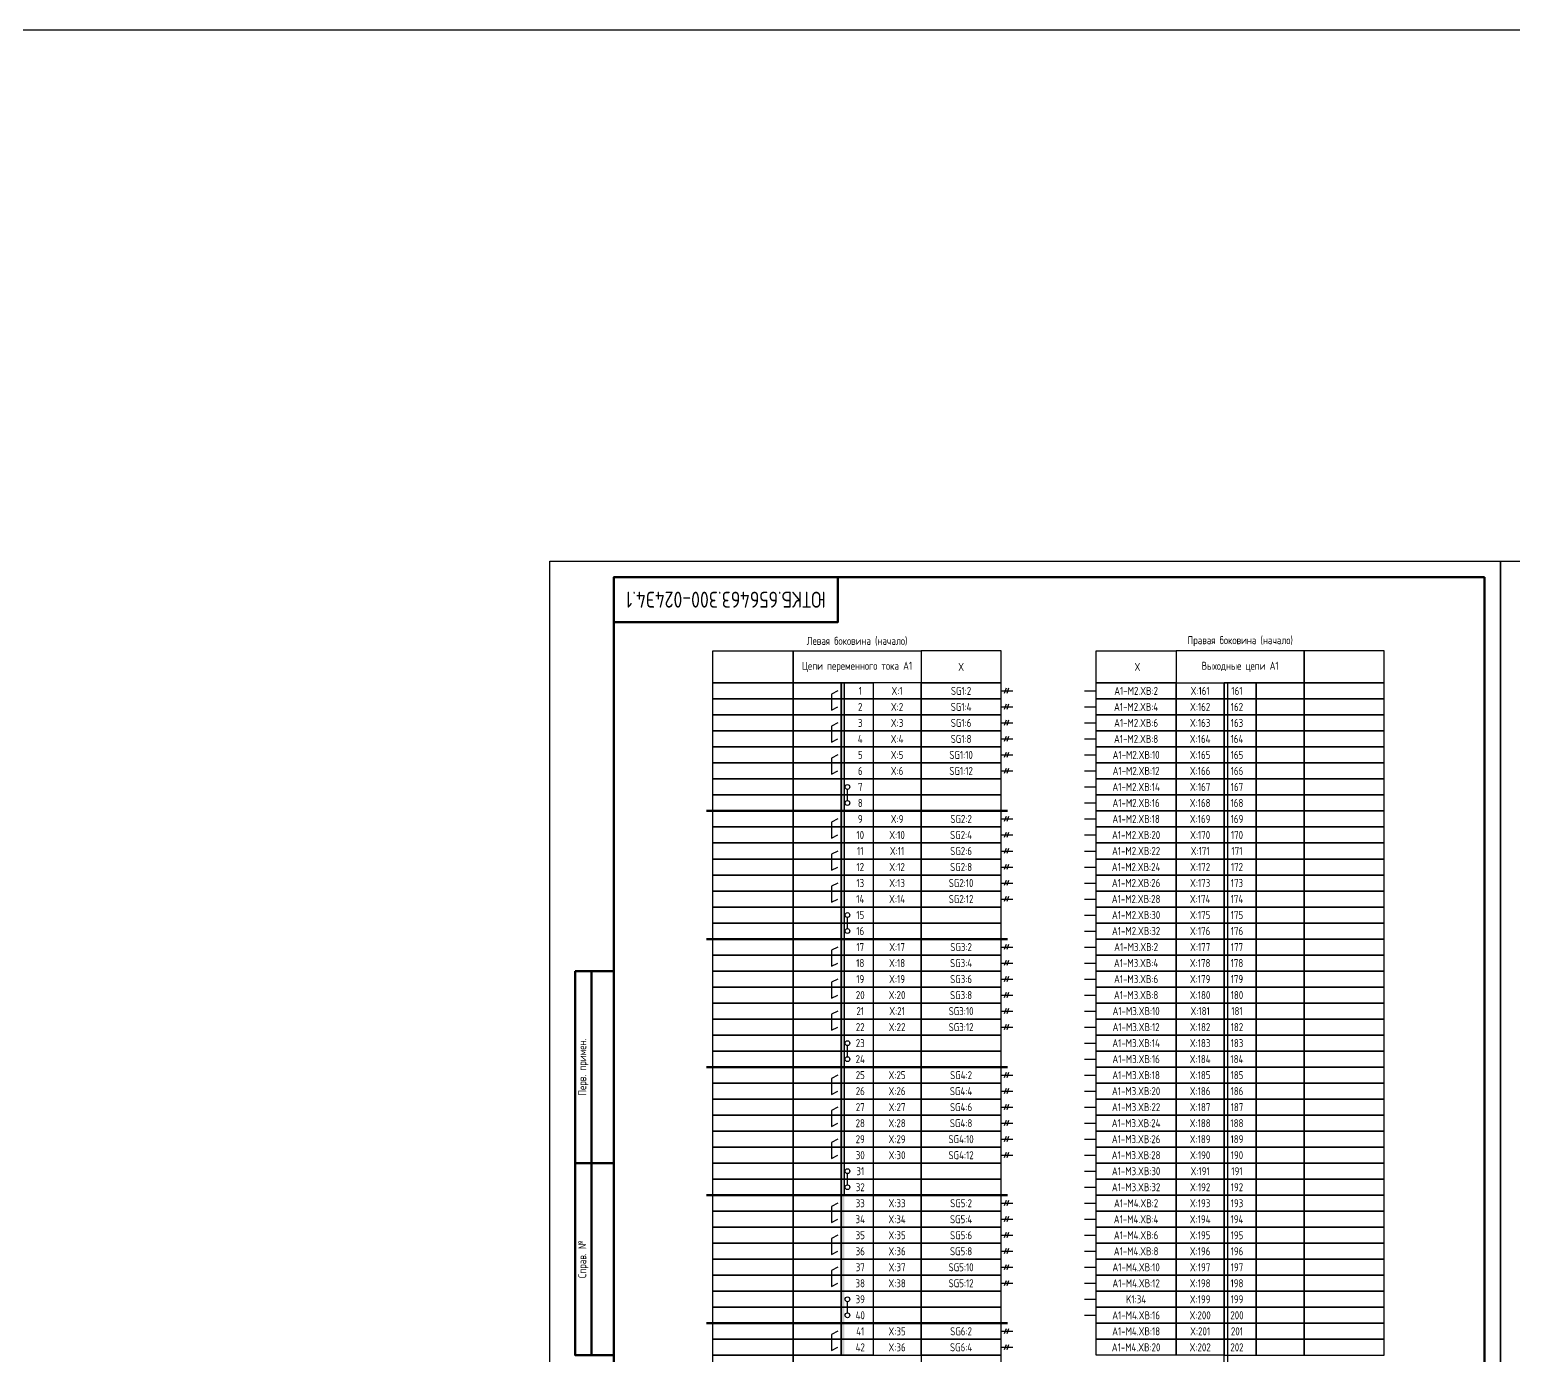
# Model space of a CAD drawing. Header units: millimetres. Extents: x -1244 to 6083, y -90 to 1191.
# Drawn here: x 4877.6 to 5341, y 172 to 586 of the extents above; entities that cross this region are included whole.
import ezdxf

# ---------------------------------------------------------------- set-up
doc = ezdxf.new("R2010")
doc.units = ezdxf.units.MM
doc.styles.add('Gost_type_A', font='GOST_0.TTF')

# ---------------------------------------------------------------- blocks, each defined once
blk = doc.blocks.new('Штамп левый верхний')
at = {"lineweight": 50}
for points in [[(-12, 0), (-7, 0), (-7, -60), (-12, -60)], [(-7, 0), (0, 0), (0, -60), (-7, -60)], [(-12, -60), (-7, -60), (-7, -120), (-12, -120)], [(-7, -60), (0, -60), (0, -120), (-7, -120)]]:
    blk.add_lwpolyline(points, close=True, dxfattribs=at)
at = {"char_height": 2.5, "width": 60, "attachment_point": 5, "rotation": 90, "style": 'Gost_type_A'}
for s, insert in [('Перв. примен.', (-9.5, -30)), ('Справ. №', (-9.5, -90))]:
    blk.add_mtext(s, dxfattribs=dict(at, insert=insert))
blk = doc.blocks.new('Штамп угловой верхний')
at = {"lineweight": 50}
blk.add_lwpolyline([(0, 0), (70, 0), (70, -14), (0, -14)], close=True, dxfattribs=at)

msp = doc.modelspace()

# ---------------------------------------------------------------- hatches: boundary and pattern name
h = msp.add_hatch(color=256)
h.dxf.hatch_style = 1
h.paths.add_polyline_path([(5132, 382), (5131, 382), (5131, 342), (5132, 342)])
h = msp.add_hatch(color=256)
h.dxf.hatch_style = 1
h.paths.add_polyline_path([(5132, 342), (5131, 342), (5131, 302), (5132, 302)])
h = msp.add_hatch(color=256)
h.dxf.hatch_style = 1
h.paths.add_polyline_path([(5132, 302), (5131, 302), (5131, 262), (5132, 262)])
h = msp.add_hatch(color=256)
h.dxf.hatch_style = 1
h.paths.add_polyline_path([(5131, 172), (5132, 172), (5132, 262), (5131, 262)])

# ---------------------------------------------------------------- linework, layer by layer
for p, q in [((5182.54, 380.31), (5181.96, 378.69)), ((5183.33, 380.31), (5182.75, 378.69)), ((5181, 379.5), (5184.62, 379.5)), ((5207.04, 379.5), (5210.67, 379.5)), ((5181, 374.5), (5184.62, 374.5)), ((5182.54, 375.31), (5181.96, 373.69)), ((5183.33, 375.31), (5182.75, 373.69)), ((5207.04, 374.5), (5210.67, 374.5)), ((5181, 369.5), (5184.62, 369.5)), ((5182.54, 370.31), (5181.96, 368.69)), ((5183.33, 370.31), (5182.75, 368.69)), ((5207.04, 369.5), (5210.67, 369.5)), ((5181, 364.5), (5184.62, 364.5)), ((5182.54, 365.31), (5181.96, 363.69)), ((5183.33, 365.31), (5182.75, 363.69)), ((5207.04, 364.5), (5210.67, 364.5)), ((5181, 359.5), (5184.62, 359.5)), ((5182.54, 360.31), (5181.96, 358.69)), ((5183.33, 360.31), (5182.75, 358.69)), ((5207.04, 359.5), (5210.67, 359.5)), ((5181, 354.5), (5184.62, 354.5)), ((5182.54, 355.31), (5181.96, 353.69)), ((5183.33, 355.31), (5182.75, 353.69)), ((5207.04, 354.5), (5210.67, 354.5)), ((5133, 345.25), (5133, 348.75)), ((5207.04, 349.5), (5210.67, 349.5)), ((5207.04, 344.5), (5210.67, 344.5)), ((5181, 339.5), (5184.62, 339.5)), ((5182.54, 340.31), (5181.96, 338.69)), ((5183.33, 340.31), (5182.75, 338.69)), ((5207.04, 339.5), (5210.67, 339.5)), ((5181, 334.5), (5184.62, 334.5)), ((5182.54, 335.31), (5181.96, 333.69)), ((5183.33, 335.31), (5182.75, 333.69)), ((5207.04, 334.5), (5210.67, 334.5)), ((5181, 329.5), (5184.62, 329.5)), ((5182.54, 330.31), (5181.96, 328.69)), ((5183.33, 330.31), (5182.75, 328.69)), ((5207.04, 329.5), (5210.67, 329.5)), ((5181, 324.5), (5184.62, 324.5)), ((5182.54, 325.31), (5181.96, 323.69)), ((5183.33, 325.31), (5182.75, 323.69)), ((5207.04, 324.5), (5210.67, 324.5)), ((5182.54, 320.31), (5181.96, 318.69)), ((5183.33, 320.31), (5182.75, 318.69)), ((5181, 319.5), (5184.62, 319.5)), ((5182.54, 315.31), (5181.96, 313.69)), ((5183.33, 315.31), (5182.75, 313.69)), ((5207.04, 319.5), (5210.67, 319.5)), ((5181, 314.5), (5184.62, 314.5)), ((5207.04, 314.5), (5210.67, 314.5)), ((5133, 305.25), (5133, 308.75)), ((5207.04, 309.5), (5210.67, 309.5)), ((5207.04, 304.5), (5210.67, 304.5)), ((5181, 299.5), (5184.62, 299.5)), ((5182.54, 300.31), (5181.96, 298.69)), ((5183.33, 300.31), (5182.75, 298.69)), ((5207.04, 299.5), (5210.67, 299.5)), ((5181, 294.5), (5184.62, 294.5)), ((5182.54, 295.31), (5181.96, 293.69)), ((5183.33, 295.31), (5182.75, 293.69)), ((5207.04, 294.5), (5210.67, 294.5)), ((5181, 289.5), (5184.62, 289.5)), ((5182.54, 290.31), (5181.96, 288.69)), ((5183.33, 290.31), (5182.75, 288.69)), ((5207.04, 289.5), (5210.67, 289.5)), ((5181, 284.5), (5184.62, 284.5)), ((5182.54, 285.31), (5181.96, 283.69)), ((5183.33, 285.31), (5182.75, 283.69)), ((5207.04, 284.5), (5210.67, 284.5)), ((5181, 279.5), (5184.62, 279.5)), ((5182.54, 280.31), (5181.96, 278.69)), ((5183.33, 280.31), (5182.75, 278.69)), ((5207.04, 279.5), (5210.67, 279.5)), ((5181, 274.5), (5184.62, 274.5)), ((5182.54, 275.31), (5181.96, 273.69)), ((5183.33, 275.31), (5182.75, 273.69)), ((5207.04, 274.5), (5210.67, 274.5)), ((5207.04, 269.5), (5210.67, 269.5)), ((5133, 265.25), (5133, 268.75)), ((5207.04, 264.5), (5210.67, 264.5)), ((5182.54, 260.31), (5181.96, 258.69)), ((5183.33, 260.31), (5182.75, 258.69)), ((5181, 259.5), (5184.62, 259.5)), ((5182.54, 255.31), (5181.96, 253.69)), ((5183.33, 255.31), (5182.75, 253.69)), ((5207.04, 259.5), (5210.67, 259.5)), ((5181, 254.5), (5184.62, 254.5)), ((5182.54, 250.31), (5181.96, 248.69)), ((5183.33, 250.31), (5182.75, 248.69)), ((5207.04, 254.5), (5210.67, 254.5)), ((5181, 249.5), (5184.62, 249.5)), ((5207.04, 249.5), (5210.67, 249.5)), ((5181, 244.5), (5184.62, 244.5)), ((5182.54, 245.31), (5181.96, 243.69)), ((5183.33, 245.31), (5182.75, 243.69)), ((5207.04, 244.5), (5210.67, 244.5)), ((5181, 239.5), (5184.62, 239.5)), ((5182.54, 240.31), (5181.96, 238.69)), ((5183.33, 240.31), (5182.75, 238.69)), ((5207.04, 239.5), (5210.67, 239.5)), ((5181, 234.5), (5184.62, 234.5)), ((5182.54, 235.31), (5181.96, 233.69)), ((5183.33, 235.31), (5182.75, 233.69)), ((5207.04, 234.5), (5210.67, 234.5)), ((5133, 225.25), (5133, 228.75)), ((5207.04, 229.5), (5210.67, 229.5)), ((5207.04, 224.5), (5210.67, 224.5)), ((5181, 219.5), (5184.62, 219.5)), ((5182.54, 220.31), (5181.96, 218.69)), ((5183.33, 220.31), (5182.75, 218.69)), ((5207.04, 219.5), (5210.67, 219.5)), ((5181, 214.5), (5184.62, 214.5)), ((5182.54, 215.31), (5181.96, 213.69)), ((5183.33, 215.31), (5182.75, 213.69)), ((5207.04, 214.5), (5210.67, 214.5)), ((5181, 209.5), (5184.62, 209.5)), ((5182.54, 210.31), (5181.96, 208.69)), ((5183.33, 210.31), (5182.75, 208.69)), ((5207.04, 209.5), (5210.67, 209.5)), ((5181, 204.5), (5184.62, 204.5)), ((5182.54, 205.31), (5181.96, 203.69)), ((5183.33, 205.31), (5182.75, 203.69)), ((5207.04, 204.5), (5210.67, 204.5)), ((5181, 199.5), (5184.62, 199.5)), ((5182.54, 200.31), (5181.96, 198.69)), ((5183.33, 200.31), (5182.75, 198.69)), ((5207.04, 199.5), (5210.67, 199.5)), ((5182.54, 195.31), (5181.96, 193.69)), ((5183.33, 195.31), (5182.75, 193.69)), ((5181, 194.5), (5184.62, 194.5)), ((5207.04, 194.5), (5210.67, 194.5)), ((5133, 185.25), (5133, 188.75)), ((5207.04, 189.5), (5210.67, 189.5)), ((5207.04, 184.5), (5210.67, 184.5)), ((5181, 179.5), (5184.62, 179.5)), ((5182.54, 180.31), (5181.96, 178.69)), ((5183.33, 180.31), (5182.75, 178.69)), ((5181, 174.5), (5184.62, 174.5)), ((5182.54, 175.31), (5181.96, 173.69)), ((5183.33, 175.31), (5182.75, 173.69))]:
    msp.add_line(p, q)
at = {"lineweight": 50}
for p, q in [((5089, 342), (5183, 342)), ((5089, 302), (5183, 302)), ((5089, 262), (5183, 262)), ((5089, 222), (5183, 222)), ((5089, 182), (5183, 182))]:
    msp.add_line(p, q, dxfattribs=at)
for points in [[(-1117.42, 586), (6083.28, 586), (6083.28, -90), (-1117.42, -90)], [(5337, 420), (5337, 0), (5040, 0), (5040, 420)], [(5634, 420), (5634, 0), (5337, 0), (5337, 420)], [(5091, 392), (5116, 392), (5116, 382), (5091, 382)], [(5116, 392), (5156, 392), (5156, 382), (5116, 382)], [(5181, 392), (5156, 392), (5156, 382), (5181, 382)], [(5210.67, 392), (5235.67, 392), (5235.67, 382), (5210.67, 382)], [(5275.67, 392), (5235.67, 392), (5235.67, 382), (5275.67, 382)], [(5300.67, 392), (5275.67, 392), (5275.67, 382), (5300.67, 382)], [(5091, 382), (5116, 382), (5116, 377), (5091, 377)], [(5116, 382), (5131, 382), (5131, 377), (5116, 377)], [(5131, 382), (5141, 382), (5141, 377), (5131, 377)], [(5156, 382), (5141, 382), (5141, 377), (5156, 377)], [(5181, 382), (5156, 382), (5156, 377), (5181, 377)], [(5235.67, 382), (5250.67, 382), (5250.67, 377), (5235.67, 377)], [(5260.67, 382), (5250.67, 382), (5250.67, 377), (5260.67, 377)], [(5250.67, 382), (5251.67, 382), (5251.67, 122), (5250.67, 122)], [(5275.67, 382), (5260.67, 382), (5260.67, 377), (5275.67, 377)], [(5300.67, 382), (5275.67, 382), (5275.67, 377), (5300.67, 377)], [(5091, 377), (5116, 377), (5116, 372), (5091, 372)], [(5116, 377), (5131, 377), (5131, 372), (5116, 372)], [(5131, 377), (5141, 377), (5141, 372), (5131, 372)], [(5156, 377), (5141, 377), (5141, 372), (5156, 372)], [(5181, 377), (5156, 377), (5156, 372), (5181, 372)], [(5235.67, 377), (5250.67, 377), (5250.67, 372), (5235.67, 372)], [(5260.67, 377), (5250.67, 377), (5250.67, 372), (5260.67, 372)], [(5275.67, 377), (5260.67, 377), (5260.67, 372), (5275.67, 372)], [(5300.67, 377), (5275.67, 377), (5275.67, 372), (5300.67, 372)], [(5091, 372), (5116, 372), (5116, 367), (5091, 367)], [(5116, 372), (5131, 372), (5131, 367), (5116, 367)], [(5131, 372), (5141, 372), (5141, 367), (5131, 367)], [(5156, 372), (5141, 372), (5141, 367), (5156, 367)], [(5181, 372), (5156, 372), (5156, 367), (5181, 367)], [(5235.67, 372), (5250.67, 372), (5250.67, 367), (5235.67, 367)], [(5260.67, 372), (5250.67, 372), (5250.67, 367), (5260.67, 367)], [(5275.67, 372), (5260.67, 372), (5260.67, 367), (5275.67, 367)], [(5300.67, 372), (5275.67, 372), (5275.67, 367), (5300.67, 367)], [(5091, 367), (5116, 367), (5116, 362), (5091, 362)], [(5116, 367), (5131, 367), (5131, 362), (5116, 362)], [(5131, 367), (5141, 367), (5141, 362), (5131, 362)], [(5156, 367), (5141, 367), (5141, 362), (5156, 362)], [(5181, 367), (5156, 367), (5156, 362), (5181, 362)], [(5235.67, 367), (5250.67, 367), (5250.67, 362), (5235.67, 362)], [(5260.67, 367), (5250.67, 367), (5250.67, 362), (5260.67, 362)], [(5275.67, 367), (5260.67, 367), (5260.67, 362), (5275.67, 362)], [(5300.67, 367), (5275.67, 367), (5275.67, 362), (5300.67, 362)], [(5091, 362), (5116, 362), (5116, 357), (5091, 357)], [(5116, 362), (5131, 362), (5131, 357), (5116, 357)], [(5131, 362), (5141, 362), (5141, 357), (5131, 357)], [(5156, 362), (5141, 362), (5141, 357), (5156, 357)], [(5181, 362), (5156, 362), (5156, 357), (5181, 357)], [(5235.67, 362), (5250.67, 362), (5250.67, 357), (5235.67, 357)], [(5260.67, 362), (5250.67, 362), (5250.67, 357), (5260.67, 357)], [(5275.67, 362), (5260.67, 362), (5260.67, 357), (5275.67, 357)], [(5300.67, 362), (5275.67, 362), (5275.67, 357), (5300.67, 357)], [(5091, 357), (5116, 357), (5116, 352), (5091, 352)], [(5116, 357), (5131, 357), (5131, 352), (5116, 352)], [(5131, 357), (5141, 357), (5141, 352), (5131, 352)], [(5156, 357), (5141, 357), (5141, 352), (5156, 352)], [(5181, 357), (5156, 357), (5156, 352), (5181, 352)], [(5235.67, 357), (5250.67, 357), (5250.67, 352), (5235.67, 352)], [(5260.67, 357), (5250.67, 357), (5250.67, 352), (5260.67, 352)], [(5275.67, 357), (5260.67, 357), (5260.67, 352), (5275.67, 352)], [(5300.67, 357), (5275.67, 357), (5275.67, 352), (5300.67, 352)], [(5091, 352), (5116, 352), (5116, 347), (5091, 347)], [(5116, 352), (5131, 352), (5131, 347), (5116, 347)], [(5131, 352), (5141, 352), (5141, 347), (5131, 347)], [(5156, 352), (5141, 352), (5141, 347), (5156, 347)], [(5181, 352), (5156, 352), (5156, 347), (5181, 347)], [(5235.67, 352), (5250.67, 352), (5250.67, 347), (5235.67, 347)], [(5260.67, 352), (5250.67, 352), (5250.67, 347), (5260.67, 347)], [(5275.67, 352), (5260.67, 352), (5260.67, 347), (5275.67, 347)], [(5300.67, 352), (5275.67, 352), (5275.67, 347), (5300.67, 347)], [(5091, 347), (5116, 347), (5116, 342), (5091, 342)], [(5116, 347), (5131, 347), (5131, 342), (5116, 342)], [(5131, 347), (5141, 347), (5141, 342), (5131, 342)], [(5156, 347), (5141, 347), (5141, 342), (5156, 342)], [(5181, 347), (5156, 347), (5156, 342), (5181, 342)], [(5235.67, 347), (5250.67, 347), (5250.67, 342), (5235.67, 342)], [(5260.67, 347), (5250.67, 347), (5250.67, 342), (5260.67, 342)], [(5275.67, 347), (5260.67, 347), (5260.67, 342), (5275.67, 342)], [(5300.67, 347), (5275.67, 347), (5275.67, 342), (5300.67, 342)], [(5091, 342), (5116, 342), (5116, 337), (5091, 337)], [(5116, 342), (5131, 342), (5131, 337), (5116, 337)], [(5131, 342), (5141, 342), (5141, 337), (5131, 337)], [(5156, 342), (5141, 342), (5141, 337), (5156, 337)], [(5181, 342), (5156, 342), (5156, 337), (5181, 337)], [(5235.67, 342), (5250.67, 342), (5250.67, 337), (5235.67, 337)], [(5260.67, 342), (5250.67, 342), (5250.67, 337), (5260.67, 337)], [(5275.67, 342), (5260.67, 342), (5260.67, 337), (5275.67, 337)], [(5300.67, 342), (5275.67, 342), (5275.67, 337), (5300.67, 337)], [(5091, 337), (5116, 337), (5116, 332), (5091, 332)], [(5116, 337), (5131, 337), (5131, 332), (5116, 332)], [(5131, 337), (5141, 337), (5141, 332), (5131, 332)], [(5156, 337), (5141, 337), (5141, 332), (5156, 332)], [(5181, 337), (5156, 337), (5156, 332), (5181, 332)], [(5235.67, 337), (5250.67, 337), (5250.67, 332), (5235.67, 332)], [(5260.67, 337), (5250.67, 337), (5250.67, 332), (5260.67, 332)], [(5275.67, 337), (5260.67, 337), (5260.67, 332), (5275.67, 332)], [(5300.67, 337), (5275.67, 337), (5275.67, 332), (5300.67, 332)], [(5091, 332), (5116, 332), (5116, 327), (5091, 327)], [(5116, 332), (5131, 332), (5131, 327), (5116, 327)], [(5131, 332), (5141, 332), (5141, 327), (5131, 327)], [(5156, 332), (5141, 332), (5141, 327), (5156, 327)], [(5181, 332), (5156, 332), (5156, 327), (5181, 327)], [(5235.67, 332), (5250.67, 332), (5250.67, 327), (5235.67, 327)], [(5235.67, 332), (5250.67, 332), (5250.67, 327), (5235.67, 327)], [(5260.67, 332), (5250.67, 332), (5250.67, 327), (5260.67, 327)], [(5260.67, 332), (5250.67, 332), (5250.67, 327), (5260.67, 327)], [(5275.67, 332), (5260.67, 332), (5260.67, 327), (5275.67, 327)], [(5275.67, 332), (5260.67, 332), (5260.67, 327), (5275.67, 327)], [(5300.67, 332), (5275.67, 332), (5275.67, 327), (5300.67, 327)], [(5300.67, 332), (5275.67, 332), (5275.67, 327), (5300.67, 327)], [(5091, 327), (5116, 327), (5116, 322), (5091, 322)], [(5116, 327), (5131, 327), (5131, 322), (5116, 322)], [(5131, 327), (5141, 327), (5141, 322), (5131, 322)], [(5156, 327), (5141, 327), (5141, 322), (5156, 322)], [(5181, 327), (5156, 327), (5156, 322), (5181, 322)], [(5235.67, 327), (5250.67, 327), (5250.67, 322), (5235.67, 322)], [(5235.67, 327), (5250.67, 327), (5250.67, 322), (5235.67, 322)], [(5260.67, 327), (5250.67, 327), (5250.67, 322), (5260.67, 322)], [(5260.67, 327), (5250.67, 327), (5250.67, 322), (5260.67, 322)], [(5275.67, 327), (5260.67, 327), (5260.67, 322), (5275.67, 322)], [(5275.67, 327), (5260.67, 327), (5260.67, 322), (5275.67, 322)], [(5300.67, 327), (5275.67, 327), (5275.67, 322), (5300.67, 322)], [(5300.67, 327), (5275.67, 327), (5275.67, 322), (5300.67, 322)], [(5091, 322), (5116, 322), (5116, 317), (5091, 317)], [(5116, 322), (5131, 322), (5131, 317), (5116, 317)], [(5131, 322), (5141, 322), (5141, 317), (5131, 317)], [(5156, 322), (5141, 322), (5141, 317), (5156, 317)], [(5181, 322), (5156, 322), (5156, 317), (5181, 317)], [(5235.67, 322), (5250.67, 322), (5250.67, 317), (5235.67, 317)], [(5235.67, 322), (5250.67, 322), (5250.67, 317), (5235.67, 317)], [(5260.67, 322), (5250.67, 322), (5250.67, 317), (5260.67, 317)], [(5260.67, 322), (5250.67, 322), (5250.67, 317), (5260.67, 317)], [(5275.67, 322), (5260.67, 322), (5260.67, 317), (5275.67, 317)], [(5275.67, 322), (5260.67, 322), (5260.67, 317), (5275.67, 317)], [(5300.67, 322), (5275.67, 322), (5275.67, 317), (5300.67, 317)], [(5300.67, 322), (5275.67, 322), (5275.67, 317), (5300.67, 317)], [(5091, 317), (5116, 317), (5116, 312), (5091, 312)], [(5116, 317), (5131, 317), (5131, 312), (5116, 312)], [(5131, 317), (5141, 317), (5141, 312), (5131, 312)], [(5156, 317), (5141, 317), (5141, 312), (5156, 312)], [(5181, 317), (5156, 317), (5156, 312), (5181, 312)], [(5235.67, 317), (5250.67, 317), (5250.67, 312), (5235.67, 312)], [(5260.67, 317), (5250.67, 317), (5250.67, 312), (5260.67, 312)], [(5275.67, 317), (5260.67, 317), (5260.67, 312), (5275.67, 312)], [(5300.67, 317), (5275.67, 317), (5275.67, 312), (5300.67, 312)], [(5091, 312), (5116, 312), (5116, 307), (5091, 307)], [(5116, 312), (5131, 312), (5131, 307), (5116, 307)], [(5131, 312), (5141, 312), (5141, 307), (5131, 307)], [(5156, 312), (5141, 312), (5141, 307), (5156, 307)], [(5181, 312), (5156, 312), (5156, 307), (5181, 307)], [(5235.67, 312), (5250.67, 312), (5250.67, 307), (5235.67, 307)], [(5260.67, 312), (5250.67, 312), (5250.67, 307), (5260.67, 307)], [(5275.67, 312), (5260.67, 312), (5260.67, 307), (5275.67, 307)], [(5300.67, 312), (5275.67, 312), (5275.67, 307), (5300.67, 307)], [(5091, 307), (5116, 307), (5116, 302), (5091, 302)], [(5116, 307), (5131, 307), (5131, 302), (5116, 302)], [(5131, 307), (5141, 307), (5141, 302), (5131, 302)], [(5156, 307), (5141, 307), (5141, 302), (5156, 302)], [(5181, 307), (5156, 307), (5156, 302), (5181, 302)], [(5235.67, 307), (5250.67, 307), (5250.67, 302), (5235.67, 302)], [(5260.67, 307), (5250.67, 307), (5250.67, 302), (5260.67, 302)], [(5275.67, 307), (5260.67, 307), (5260.67, 302), (5275.67, 302)], [(5300.67, 307), (5275.67, 307), (5275.67, 302), (5300.67, 302)], [(5091, 302), (5116, 302), (5116, 297), (5091, 297)], [(5116, 302), (5131, 302), (5131, 297), (5116, 297)], [(5131, 302), (5141, 302), (5141, 297), (5131, 297)], [(5156, 302), (5141, 302), (5141, 297), (5156, 297)], [(5181, 302), (5156, 302), (5156, 297), (5181, 297)], [(5235.67, 302), (5250.67, 302), (5250.67, 297), (5235.67, 297)], [(5260.67, 302), (5250.67, 302), (5250.67, 297), (5260.67, 297)], [(5275.67, 302), (5260.67, 302), (5260.67, 297), (5275.67, 297)], [(5300.67, 302), (5275.67, 302), (5275.67, 297), (5300.67, 297)], [(5091, 297), (5116, 297), (5116, 292), (5091, 292)], [(5116, 297), (5131, 297), (5131, 292), (5116, 292)], [(5131, 297), (5141, 297), (5141, 292), (5131, 292)], [(5156, 297), (5141, 297), (5141, 292), (5156, 292)], [(5181, 297), (5156, 297), (5156, 292), (5181, 292)], [(5210.67, 297), (5235.67, 297), (5235.67, 292), (5210.67, 292)], [(5235.67, 297), (5250.67, 297), (5250.67, 292), (5235.67, 292)], [(5260.67, 297), (5250.67, 297), (5250.67, 292), (5260.67, 292)], [(5275.67, 297), (5260.67, 297), (5260.67, 292), (5275.67, 292)], [(5300.67, 297), (5275.67, 297), (5275.67, 292), (5300.67, 292)], [(5091, 292), (5116, 292), (5116, 287), (5091, 287)], [(5116, 292), (5131, 292), (5131, 287), (5116, 287)], [(5131, 292), (5141, 292), (5141, 287), (5131, 287)], [(5156, 292), (5141, 292), (5141, 287), (5156, 287)], [(5181, 292), (5156, 292), (5156, 287), (5181, 287)], [(5210.67, 292), (5235.67, 292), (5235.67, 287), (5210.67, 287)], [(5235.67, 292), (5250.67, 292), (5250.67, 287), (5235.67, 287)], [(5260.67, 292), (5250.67, 292), (5250.67, 287), (5260.67, 287)], [(5275.67, 292), (5260.67, 292), (5260.67, 287), (5275.67, 287)], [(5300.67, 292), (5275.67, 292), (5275.67, 287), (5300.67, 287)], [(5091, 287), (5116, 287), (5116, 282), (5091, 282)], [(5116, 287), (5131, 287), (5131, 282), (5116, 282)], [(5131, 287), (5141, 287), (5141, 282), (5131, 282)], [(5156, 287), (5141, 287), (5141, 282), (5156, 282)], [(5181, 287), (5156, 287), (5156, 282), (5181, 282)], [(5210.67, 287), (5235.67, 287), (5235.67, 282), (5210.67, 282)], [(5210.67, 287), (5235.67, 287), (5235.67, 282), (5210.67, 282)], [(5235.67, 287), (5250.67, 287), (5250.67, 282), (5235.67, 282)], [(5235.67, 287), (5250.67, 287), (5250.67, 282), (5235.67, 282)], [(5260.67, 287), (5250.67, 287), (5250.67, 282), (5260.67, 282)], [(5260.67, 287), (5250.67, 287), (5250.67, 282), (5260.67, 282)], [(5275.67, 287), (5260.67, 287), (5260.67, 282), (5275.67, 282)], [(5275.67, 287), (5260.67, 287), (5260.67, 282), (5275.67, 282)], [(5300.67, 287), (5275.67, 287), (5275.67, 282), (5300.67, 282)], [(5300.67, 287), (5275.67, 287), (5275.67, 282), (5300.67, 282)], [(5091, 282), (5116, 282), (5116, 277), (5091, 277)], [(5116, 282), (5131, 282), (5131, 277), (5116, 277)], [(5131, 282), (5141, 282), (5141, 277), (5131, 277)], [(5156, 282), (5141, 282), (5141, 277), (5156, 277)], [(5181, 282), (5156, 282), (5156, 277), (5181, 277)], [(5210.67, 282), (5235.67, 282), (5235.67, 277), (5210.67, 277)], [(5210.67, 282), (5235.67, 282), (5235.67, 277), (5210.67, 277)], [(5235.67, 282), (5250.67, 282), (5250.67, 277), (5235.67, 277)], [(5235.67, 282), (5250.67, 282), (5250.67, 277), (5235.67, 277)], [(5260.67, 282), (5250.67, 282), (5250.67, 277), (5260.67, 277)], [(5260.67, 282), (5250.67, 282), (5250.67, 277), (5260.67, 277)], [(5275.67, 282), (5260.67, 282), (5260.67, 277), (5275.67, 277)], [(5275.67, 282), (5260.67, 282), (5260.67, 277), (5275.67, 277)], [(5300.67, 282), (5275.67, 282), (5275.67, 277), (5300.67, 277)], [(5300.67, 282), (5275.67, 282), (5275.67, 277), (5300.67, 277)], [(5091, 277), (5116, 277), (5116, 272), (5091, 272)], [(5116, 277), (5131, 277), (5131, 272), (5116, 272)], [(5131, 277), (5141, 277), (5141, 272), (5131, 272)], [(5156, 277), (5141, 277), (5141, 272), (5156, 272)], [(5181, 277), (5156, 277), (5156, 272), (5181, 272)], [(5210.67, 277), (5235.67, 277), (5235.67, 272), (5210.67, 272)], [(5210.67, 277), (5235.67, 277), (5235.67, 272), (5210.67, 272)], [(5235.67, 277), (5250.67, 277), (5250.67, 272), (5235.67, 272)], [(5235.67, 277), (5250.67, 277), (5250.67, 272), (5235.67, 272)], [(5260.67, 277), (5250.67, 277), (5250.67, 272), (5260.67, 272)], [(5260.67, 277), (5250.67, 277), (5250.67, 272), (5260.67, 272)], [(5275.67, 277), (5260.67, 277), (5260.67, 272), (5275.67, 272)], [(5275.67, 277), (5260.67, 277), (5260.67, 272), (5275.67, 272)], [(5300.67, 277), (5275.67, 277), (5275.67, 272), (5300.67, 272)], [(5300.67, 277), (5275.67, 277), (5275.67, 272), (5300.67, 272)], [(5091, 272), (5116, 272), (5116, 267), (5091, 267)], [(5116, 272), (5131, 272), (5131, 267), (5116, 267)], [(5131, 272), (5141, 272), (5141, 267), (5131, 267)], [(5156, 272), (5141, 272), (5141, 267), (5156, 267)], [(5181, 272), (5156, 272), (5156, 267), (5181, 267)], [(5210.67, 272), (5235.67, 272), (5235.67, 267), (5210.67, 267)], [(5210.67, 272), (5235.67, 272), (5235.67, 267), (5210.67, 267)], [(5235.67, 272), (5250.67, 272), (5250.67, 267), (5235.67, 267)], [(5235.67, 272), (5250.67, 272), (5250.67, 267), (5235.67, 267)], [(5260.67, 272), (5250.67, 272), (5250.67, 267), (5260.67, 267)], [(5260.67, 272), (5250.67, 272), (5250.67, 267), (5260.67, 267)], [(5275.67, 272), (5260.67, 272), (5260.67, 267), (5275.67, 267)], [(5275.67, 272), (5260.67, 272), (5260.67, 267), (5275.67, 267)], [(5300.67, 272), (5275.67, 272), (5275.67, 267), (5300.67, 267)], [(5300.67, 272), (5275.67, 272), (5275.67, 267), (5300.67, 267)], [(5091, 267), (5116, 267), (5116, 262), (5091, 262)], [(5116, 267), (5131, 267), (5131, 262), (5116, 262)], [(5131, 267), (5141, 267), (5141, 262), (5131, 262)], [(5156, 267), (5141, 267), (5141, 262), (5156, 262)], [(5181, 267), (5156, 267), (5156, 262), (5181, 262)], [(5210.67, 267), (5235.67, 267), (5235.67, 262), (5210.67, 262)], [(5235.67, 267), (5250.67, 267), (5250.67, 262), (5235.67, 262)], [(5260.67, 267), (5250.67, 267), (5250.67, 262), (5260.67, 262)], [(5275.67, 267), (5260.67, 267), (5260.67, 262), (5275.67, 262)], [(5300.67, 267), (5275.67, 267), (5275.67, 262), (5300.67, 262)], [(5091, 262), (5116, 262), (5116, 257), (5091, 257)], [(5116, 262), (5131, 262), (5131, 257), (5116, 257)], [(5131, 262), (5141, 262), (5141, 257), (5131, 257)], [(5156, 262), (5141, 262), (5141, 257), (5156, 257)], [(5181, 262), (5156, 262), (5156, 257), (5181, 257)], [(5210.67, 262), (5235.67, 262), (5235.67, 257), (5210.67, 257)], [(5235.67, 262), (5250.67, 262), (5250.67, 257), (5235.67, 257)], [(5260.67, 262), (5250.67, 262), (5250.67, 257), (5260.67, 257)], [(5275.67, 262), (5260.67, 262), (5260.67, 257), (5275.67, 257)], [(5300.67, 262), (5275.67, 262), (5275.67, 257), (5300.67, 257)], [(5091, 257), (5116, 257), (5116, 252), (5091, 252)], [(5116, 257), (5131, 257), (5131, 252), (5116, 252)], [(5131, 257), (5141, 257), (5141, 252), (5131, 252)], [(5156, 257), (5141, 257), (5141, 252), (5156, 252)], [(5181, 257), (5156, 257), (5156, 252), (5181, 252)], [(5210.67, 257), (5235.67, 257), (5235.67, 252), (5210.67, 252)], [(5235.67, 257), (5250.67, 257), (5250.67, 252), (5235.67, 252)], [(5260.67, 257), (5250.67, 257), (5250.67, 252), (5260.67, 252)], [(5275.67, 257), (5260.67, 257), (5260.67, 252), (5275.67, 252)], [(5300.67, 257), (5275.67, 257), (5275.67, 252), (5300.67, 252)], [(5091, 252), (5116, 252), (5116, 247), (5091, 247)], [(5116, 252), (5131, 252), (5131, 247), (5116, 247)], [(5131, 252), (5141, 252), (5141, 247), (5131, 247)], [(5156, 252), (5141, 252), (5141, 247), (5156, 247)], [(5181, 252), (5156, 252), (5156, 247), (5181, 247)], [(5210.67, 252), (5235.67, 252), (5235.67, 247), (5210.67, 247)], [(5235.67, 252), (5250.67, 252), (5250.67, 247), (5235.67, 247)], [(5260.67, 252), (5250.67, 252), (5250.67, 247), (5260.67, 247)], [(5275.67, 252), (5260.67, 252), (5260.67, 247), (5275.67, 247)], [(5300.67, 252), (5275.67, 252), (5275.67, 247), (5300.67, 247)], [(5091, 247), (5116, 247), (5116, 242), (5091, 242)], [(5116, 247), (5131, 247), (5131, 242), (5116, 242)], [(5131, 247), (5141, 247), (5141, 242), (5131, 242)], [(5156, 247), (5141, 247), (5141, 242), (5156, 242)], [(5181, 247), (5156, 247), (5156, 242), (5181, 242)], [(5210.67, 247), (5235.67, 247), (5235.67, 242), (5210.67, 242)], [(5235.67, 247), (5250.67, 247), (5250.67, 242), (5235.67, 242)], [(5260.67, 247), (5250.67, 247), (5250.67, 242), (5260.67, 242)], [(5275.67, 247), (5260.67, 247), (5260.67, 242), (5275.67, 242)], [(5300.67, 247), (5275.67, 247), (5275.67, 242), (5300.67, 242)], [(5091, 242), (5116, 242), (5116, 237), (5091, 237)], [(5116, 242), (5131, 242), (5131, 237), (5116, 237)], [(5131, 242), (5141, 242), (5141, 237), (5131, 237)], [(5156, 242), (5141, 242), (5141, 237), (5156, 237)], [(5181, 242), (5156, 242), (5156, 237), (5181, 237)], [(5210.67, 242), (5235.67, 242), (5235.67, 237), (5210.67, 237)], [(5235.67, 242), (5250.67, 242), (5250.67, 237), (5235.67, 237)], [(5260.67, 242), (5250.67, 242), (5250.67, 237), (5260.67, 237)], [(5275.67, 242), (5260.67, 242), (5260.67, 237), (5275.67, 237)], [(5300.67, 242), (5275.67, 242), (5275.67, 237), (5300.67, 237)], [(5091, 237), (5116, 237), (5116, 232), (5091, 232)], [(5116, 237), (5131, 237), (5131, 232), (5116, 232)], [(5131, 237), (5141, 237), (5141, 232), (5131, 232)], [(5156, 237), (5141, 237), (5141, 232), (5156, 232)], [(5181, 237), (5156, 237), (5156, 232), (5181, 232)], [(5210.67, 237), (5235.67, 237), (5235.67, 232), (5210.67, 232)], [(5210.67, 237), (5235.67, 237), (5235.67, 232), (5210.67, 232)], [(5235.67, 237), (5250.67, 237), (5250.67, 232), (5235.67, 232)], [(5235.67, 237), (5250.67, 237), (5250.67, 232), (5235.67, 232)], [(5260.67, 237), (5250.67, 237), (5250.67, 232), (5260.67, 232)], [(5260.67, 237), (5250.67, 237), (5250.67, 232), (5260.67, 232)], [(5275.67, 237), (5260.67, 237), (5260.67, 232), (5275.67, 232)], [(5275.67, 237), (5260.67, 237), (5260.67, 232), (5275.67, 232)], [(5300.67, 237), (5275.67, 237), (5275.67, 232), (5300.67, 232)], [(5300.67, 237), (5275.67, 237), (5275.67, 232), (5300.67, 232)], [(5091, 232), (5116, 232), (5116, 227), (5091, 227)], [(5116, 232), (5131, 232), (5131, 227), (5116, 227)], [(5131, 232), (5141, 232), (5141, 227), (5131, 227)], [(5156, 232), (5141, 232), (5141, 227), (5156, 227)], [(5181, 232), (5156, 232), (5156, 227), (5181, 227)], [(5210.67, 232), (5235.67, 232), (5235.67, 227), (5210.67, 227)], [(5210.67, 232), (5235.67, 232), (5235.67, 227), (5210.67, 227)], [(5235.67, 232), (5250.67, 232), (5250.67, 227), (5235.67, 227)], [(5235.67, 232), (5250.67, 232), (5250.67, 227), (5235.67, 227)], [(5260.67, 232), (5250.67, 232), (5250.67, 227), (5260.67, 227)], [(5260.67, 232), (5250.67, 232), (5250.67, 227), (5260.67, 227)], [(5275.67, 232), (5260.67, 232), (5260.67, 227), (5275.67, 227)], [(5275.67, 232), (5260.67, 232), (5260.67, 227), (5275.67, 227)], [(5300.67, 232), (5275.67, 232), (5275.67, 227), (5300.67, 227)], [(5300.67, 232), (5275.67, 232), (5275.67, 227), (5300.67, 227)], [(5091, 227), (5116, 227), (5116, 222), (5091, 222)], [(5116, 227), (5131, 227), (5131, 222), (5116, 222)], [(5131, 227), (5141, 227), (5141, 222), (5131, 222)], [(5156, 227), (5141, 227), (5141, 222), (5156, 222)], [(5181, 227), (5156, 227), (5156, 222), (5181, 222)], [(5210.67, 227), (5235.67, 227), (5235.67, 222), (5210.67, 222)], [(5210.67, 227), (5235.67, 227), (5235.67, 222), (5210.67, 222)], [(5235.67, 227), (5250.67, 227), (5250.67, 222), (5235.67, 222)], [(5235.67, 227), (5250.67, 227), (5250.67, 222), (5235.67, 222)], [(5260.67, 227), (5250.67, 227), (5250.67, 222), (5260.67, 222)], [(5260.67, 227), (5250.67, 227), (5250.67, 222), (5260.67, 222)], [(5275.67, 227), (5260.67, 227), (5260.67, 222), (5275.67, 222)], [(5275.67, 227), (5260.67, 227), (5260.67, 222), (5275.67, 222)], [(5300.67, 227), (5275.67, 227), (5275.67, 222), (5300.67, 222)], [(5300.67, 227), (5275.67, 227), (5275.67, 222), (5300.67, 222)], [(5091, 222), (5116, 222), (5116, 217), (5091, 217)], [(5116, 222), (5131, 222), (5131, 217), (5116, 217)], [(5131, 222), (5141, 222), (5141, 217), (5131, 217)], [(5156, 222), (5141, 222), (5141, 217), (5156, 217)], [(5181, 222), (5156, 222), (5156, 217), (5181, 217)], [(5210.67, 222), (5235.67, 222), (5235.67, 217), (5210.67, 217)], [(5235.67, 222), (5250.67, 222), (5250.67, 217), (5235.67, 217)], [(5260.67, 222), (5250.67, 222), (5250.67, 217), (5260.67, 217)], [(5275.67, 222), (5260.67, 222), (5260.67, 217), (5275.67, 217)], [(5300.67, 222), (5275.67, 222), (5275.67, 217), (5300.67, 217)], [(5091, 217), (5116, 217), (5116, 212), (5091, 212)], [(5116, 217), (5131, 217), (5131, 212), (5116, 212)], [(5131, 217), (5141, 217), (5141, 212), (5131, 212)], [(5156, 217), (5141, 217), (5141, 212), (5156, 212)], [(5181, 217), (5156, 217), (5156, 212), (5181, 212)], [(5210.67, 217), (5235.67, 217), (5235.67, 212), (5210.67, 212)], [(5235.67, 217), (5250.67, 217), (5250.67, 212), (5235.67, 212)], [(5260.67, 217), (5250.67, 217), (5250.67, 212), (5260.67, 212)], [(5275.67, 217), (5260.67, 217), (5260.67, 212), (5275.67, 212)], [(5300.67, 217), (5275.67, 217), (5275.67, 212), (5300.67, 212)], [(5091, 212), (5116, 212), (5116, 207), (5091, 207)], [(5116, 212), (5131, 212), (5131, 207), (5116, 207)], [(5131, 212), (5141, 212), (5141, 207), (5131, 207)], [(5156, 212), (5141, 212), (5141, 207), (5156, 207)], [(5181, 212), (5156, 212), (5156, 207), (5181, 207)], [(5210.67, 212), (5235.67, 212), (5235.67, 207), (5210.67, 207)], [(5235.67, 212), (5250.67, 212), (5250.67, 207), (5235.67, 207)], [(5260.67, 212), (5250.67, 212), (5250.67, 207), (5260.67, 207)], [(5275.67, 212), (5260.67, 212), (5260.67, 207), (5275.67, 207)], [(5300.67, 212), (5275.67, 212), (5275.67, 207), (5300.67, 207)], [(5091, 207), (5116, 207), (5116, 202), (5091, 202)], [(5116, 207), (5131, 207), (5131, 202), (5116, 202)], [(5131, 207), (5141, 207), (5141, 202), (5131, 202)], [(5156, 207), (5141, 207), (5141, 202), (5156, 202)], [(5181, 207), (5156, 207), (5156, 202), (5181, 202)], [(5210.67, 207), (5235.67, 207), (5235.67, 202), (5210.67, 202)], [(5235.67, 207), (5250.67, 207), (5250.67, 202), (5235.67, 202)], [(5260.67, 207), (5250.67, 207), (5250.67, 202), (5260.67, 202)], [(5275.67, 207), (5260.67, 207), (5260.67, 202), (5275.67, 202)], [(5300.67, 207), (5275.67, 207), (5275.67, 202), (5300.67, 202)], [(5091, 202), (5116, 202), (5116, 197), (5091, 197)], [(5116, 202), (5131, 202), (5131, 197), (5116, 197)], [(5131, 202), (5141, 202), (5141, 197), (5131, 197)], [(5156, 202), (5141, 202), (5141, 197), (5156, 197)], [(5181, 202), (5156, 202), (5156, 197), (5181, 197)], [(5210.67, 202), (5235.67, 202), (5235.67, 197), (5210.67, 197)], [(5235.67, 202), (5250.67, 202), (5250.67, 197), (5235.67, 197)], [(5260.67, 202), (5250.67, 202), (5250.67, 197), (5260.67, 197)], [(5275.67, 202), (5260.67, 202), (5260.67, 197), (5275.67, 197)], [(5300.67, 202), (5275.67, 202), (5275.67, 197), (5300.67, 197)], [(5091, 197), (5116, 197), (5116, 192), (5091, 192)], [(5116, 197), (5131, 197), (5131, 192), (5116, 192)], [(5131, 197), (5141, 197), (5141, 192), (5131, 192)], [(5156, 197), (5141, 197), (5141, 192), (5156, 192)], [(5181, 197), (5156, 197), (5156, 192), (5181, 192)], [(5210.67, 197), (5235.67, 197), (5235.67, 192), (5210.67, 192)], [(5235.67, 197), (5250.67, 197), (5250.67, 192), (5235.67, 192)], [(5260.67, 197), (5250.67, 197), (5250.67, 192), (5260.67, 192)], [(5275.67, 197), (5260.67, 197), (5260.67, 192), (5275.67, 192)], [(5300.67, 197), (5275.67, 197), (5275.67, 192), (5300.67, 192)], [(5091, 192), (5116, 192), (5116, 187), (5091, 187)], [(5116, 192), (5131, 192), (5131, 187), (5116, 187)], [(5131, 192), (5141, 192), (5141, 187), (5131, 187)], [(5156, 192), (5141, 192), (5141, 187), (5156, 187)], [(5181, 192), (5156, 192), (5156, 187), (5181, 187)], [(5210.67, 192), (5235.67, 192), (5235.67, 187), (5210.67, 187)], [(5210.67, 192), (5235.67, 192), (5235.67, 187), (5210.67, 187)], [(5235.67, 192), (5250.67, 192), (5250.67, 187), (5235.67, 187)], [(5235.67, 192), (5250.67, 192), (5250.67, 187), (5235.67, 187)], [(5260.67, 192), (5250.67, 192), (5250.67, 187), (5260.67, 187)], [(5260.67, 192), (5250.67, 192), (5250.67, 187), (5260.67, 187)], [(5275.67, 192), (5260.67, 192), (5260.67, 187), (5275.67, 187)], [(5275.67, 192), (5260.67, 192), (5260.67, 187), (5275.67, 187)], [(5300.67, 192), (5275.67, 192), (5275.67, 187), (5300.67, 187)], [(5300.67, 192), (5275.67, 192), (5275.67, 187), (5300.67, 187)], [(5091, 187), (5116, 187), (5116, 182), (5091, 182)], [(5116, 187), (5131, 187), (5131, 182), (5116, 182)], [(5131, 187), (5141, 187), (5141, 182), (5131, 182)], [(5156, 187), (5141, 187), (5141, 182), (5156, 182)], [(5181, 187), (5156, 187), (5156, 182), (5181, 182)], [(5210.67, 187), (5235.67, 187), (5235.67, 182), (5210.67, 182)], [(5210.67, 187), (5235.67, 187), (5235.67, 182), (5210.67, 182)], [(5235.67, 187), (5250.67, 187), (5250.67, 182), (5235.67, 182)], [(5235.67, 187), (5250.67, 187), (5250.67, 182), (5235.67, 182)], [(5260.67, 187), (5250.67, 187), (5250.67, 182), (5260.67, 182)], [(5260.67, 187), (5250.67, 187), (5250.67, 182), (5260.67, 182)], [(5275.67, 187), (5260.67, 187), (5260.67, 182), (5275.67, 182)], [(5275.67, 187), (5260.67, 187), (5260.67, 182), (5275.67, 182)], [(5300.67, 187), (5275.67, 187), (5275.67, 182), (5300.67, 182)], [(5300.67, 187), (5275.67, 187), (5275.67, 182), (5300.67, 182)], [(5091, 182), (5116, 182), (5116, 177), (5091, 177)], [(5116, 182), (5131, 182), (5131, 177), (5116, 177)], [(5131, 182), (5141, 182), (5141, 177), (5131, 177)], [(5156, 182), (5141, 182), (5141, 177), (5156, 177)], [(5181, 182), (5156, 182), (5156, 177), (5181, 177)], [(5210.67, 182), (5235.67, 182), (5235.67, 177), (5210.67, 177)], [(5210.67, 182), (5235.67, 182), (5235.67, 177), (5210.67, 177)], [(5235.67, 182), (5250.67, 182), (5250.67, 177), (5235.67, 177)], [(5235.67, 182), (5250.67, 182), (5250.67, 177), (5235.67, 177)], [(5260.67, 182), (5250.67, 182), (5250.67, 177), (5260.67, 177)], [(5260.67, 182), (5250.67, 182), (5250.67, 177), (5260.67, 177)], [(5275.67, 182), (5260.67, 182), (5260.67, 177), (5275.67, 177)], [(5275.67, 182), (5260.67, 182), (5260.67, 177), (5275.67, 177)], [(5300.67, 182), (5275.67, 182), (5275.67, 177), (5300.67, 177)], [(5300.67, 182), (5275.67, 182), (5275.67, 177), (5300.67, 177)], [(5091, 177), (5116, 177), (5116, 172), (5091, 172)], [(5116, 177), (5131, 177), (5131, 172), (5116, 172)], [(5131, 177), (5141, 177), (5141, 172), (5131, 172)], [(5156, 177), (5141, 177), (5141, 172), (5156, 172)], [(5181, 177), (5156, 177), (5156, 172), (5181, 172)], [(5210.67, 177), (5235.67, 177), (5235.67, 172), (5210.67, 172)], [(5235.67, 177), (5250.67, 177), (5250.67, 172), (5235.67, 172)], [(5260.67, 177), (5250.67, 177), (5250.67, 172), (5260.67, 172)], [(5275.67, 177), (5260.67, 177), (5260.67, 172), (5275.67, 172)], [(5300.67, 177), (5275.67, 177), (5275.67, 172), (5300.67, 172)], [(5091, 172), (5116, 172), (5116, 162), (5091, 162)], [(5116, 172), (5156, 172), (5156, 162), (5116, 162)], [(5181, 172), (5156, 172), (5156, 162), (5181, 162)]]:
    msp.add_lwpolyline(points, close=True)
msp.add_lwpolyline([(5332, 415), (5332, 5), (5060, 5), (5060, 415)], close=True, dxfattribs=at)
for points in [[(5131, 342), (5131, 382), (5132, 382), (5132, 342)], [(5130, 379.5), (5128, 378.5), (5128, 373.5), (5130, 374.5)], [(5130, 369.5), (5128, 368.5), (5128, 363.5), (5130, 364.5)], [(5130, 359.5), (5128, 358.5), (5128, 353.5), (5130, 354.5)], [(5130, 339.5), (5128, 338.5), (5128, 333.5), (5130, 334.5)], [(5131, 302), (5131, 342), (5132, 342), (5132, 302)], [(5130, 329.5), (5128, 328.5), (5128, 323.5), (5130, 324.5)], [(5130, 319.5), (5128, 318.5), (5128, 313.5), (5130, 314.5)], [(5131, 262), (5131, 302), (5132, 302), (5132, 262)], [(5130, 299.5), (5128, 298.5), (5128, 293.5), (5130, 294.5)], [(5130, 289.5), (5128, 288.5), (5128, 283.5), (5130, 284.5)], [(5130, 279.5), (5128, 278.5), (5128, 273.5), (5130, 274.5)], [(5131, 222), (5131, 262), (5132, 262), (5132, 222)], [(5130, 259.5), (5128, 258.5), (5128, 253.5), (5130, 254.5)], [(5130, 249.5), (5128, 248.5), (5128, 243.5), (5130, 244.5)], [(5130, 239.5), (5128, 238.5), (5128, 233.5), (5130, 234.5)], [(5130, 219.5), (5128, 218.5), (5128, 213.5), (5130, 214.5)], [(5130, 209.5), (5128, 208.5), (5128, 203.5), (5130, 204.5)], [(5130, 199.5), (5128, 198.5), (5128, 193.5), (5130, 194.5)], [(5130, 179.5), (5128, 178.5), (5128, 173.5), (5130, 174.5)]]:
    msp.add_lwpolyline(points)
at = {"color": 0}
for points in [[(5210.67, 382), (5235.67, 382), (5235.67, 377), (5210.67, 377)], [(5210.67, 377), (5235.67, 377), (5235.67, 372), (5210.67, 372)], [(5210.67, 372), (5235.67, 372), (5235.67, 367), (5210.67, 367)], [(5210.67, 367), (5235.67, 367), (5235.67, 362), (5210.67, 362)], [(5210.67, 362), (5235.67, 362), (5235.67, 357), (5210.67, 357)], [(5210.67, 357), (5235.67, 357), (5235.67, 352), (5210.67, 352)], [(5210.67, 352), (5235.67, 352), (5235.67, 347), (5210.67, 347)], [(5210.67, 347), (5235.67, 347), (5235.67, 342), (5210.67, 342)], [(5210.67, 342), (5235.67, 342), (5235.67, 337), (5210.67, 337)], [(5210.67, 337), (5235.67, 337), (5235.67, 332), (5210.67, 332)], [(5210.67, 332), (5235.67, 332), (5235.67, 327), (5210.67, 327)], [(5210.67, 332), (5235.67, 332), (5235.67, 327), (5210.67, 327)], [(5210.67, 327), (5235.67, 327), (5235.67, 322), (5210.67, 322)], [(5210.67, 327), (5235.67, 327), (5235.67, 322), (5210.67, 322)], [(5210.67, 322), (5235.67, 322), (5235.67, 317), (5210.67, 317)], [(5210.67, 322), (5235.67, 322), (5235.67, 317), (5210.67, 317)], [(5210.67, 317), (5235.67, 317), (5235.67, 312), (5210.67, 312)], [(5210.67, 312), (5235.67, 312), (5235.67, 307), (5210.67, 307)], [(5210.67, 307), (5235.67, 307), (5235.67, 302), (5210.67, 302)], [(5210.67, 302), (5235.67, 302), (5235.67, 297), (5210.67, 297)]]:
    msp.add_lwpolyline(points, close=True, dxfattribs=at)
for centre in [(5133, 349.5), (5133, 344.5), (5133, 309.5), (5133, 304.5), (5133, 269.5), (5133, 264.5), (5133, 229.5), (5133, 224.5), (5133, 189.5), (5133, 184.5)]:
    msp.add_circle(centre, 0.75)

# ---------------------------------------------------------------- block references
msp.add_blockref('Штамп угловой верхний', (5060, 415))
at = {"color": 1}
msp.add_blockref('Штамп левый верхний', (5060, 292), dxfattribs=at)

# ---------------------------------------------------------------- texts
at = {"insert": (5095, 408), "char_height": 5, "width": 70, "attachment_point": 5, "rotation": 180, "style": 'Gost_type_A'}
msp.add_mtext('ЮТКБ.656463.300-024Э4.1', dxfattribs=at)
at = {"char_height": 2.5, "attachment_point": 5, "style": 'Gost_type_A'}
for s, insert, width in [('Левая боковина (начало)', (5136, 395), 90), ('Правая боковина (начало)', (5255.67, 395), 90), ('Цепи переменного тока А1', (5136, 387), 40), ('X', (5168.5, 387), 25), ('Выходные цепи A1 ', (5255.67, 387), 40), ('SG1:2', (5168.5, 379.5), 25), ('A1-M2.XВ:2', (5223.17, 379.5), 25), ('SG1:4', (5168.5, 374.5), 25), ('A1-M2.XВ:4', (5223.17, 374.5), 25), ('SG1:6', (5168.5, 369.5), 25), ('A1-M2.XВ:6', (5223.17, 369.5), 25), ('SG1:8', (5168.5, 364.5), 25), ('A1-M2.XВ:8', (5223.17, 364.5), 25), ('SG1:10', (5168.5, 359.5), 25), ('A1-M2.XВ:10', (5223.17, 359.5), 25), ('SG1:12', (5168.5, 354.5), 25), ('A1-M2.XВ:12', (5223.17, 354.5), 25), ('A1-M2.XВ:14', (5223.17, 349.5), 25), ('A1-M2.XВ:16', (5223.17, 344.5), 25), ('SG2:2', (5168.5, 339.5), 25), ('A1-M2.XВ:18', (5223.17, 339.5), 25), ('SG2:4', (5168.5, 334.5), 25), ('A1-M2.XВ:20', (5223.17, 334.5), 25), ('SG2:6', (5168.5, 329.5), 25), ('A1-M2.XВ:22', (5223.17, 329.5), 25), ('SG2:8', (5168.5, 324.5), 25), ('A1-M2.XВ:24', (5223.17, 324.5), 25), ('SG2:10', (5168.5, 319.5), 25), ('A1-M2.XВ:26', (5223.17, 319.5), 25), ('SG2:12', (5168.5, 314.5), 25), ('A1-M2.XВ:28', (5223.17, 314.5), 25), ('A1-M2.XВ:30', (5223.17, 309.5), 25), ('A1-M2.XВ:32', (5223.17, 304.5), 25), ('SG3:2', (5168.5, 299.5), 25), ('A1-M3.XВ:2', (5223.17, 299.5), 25), ('SG3:4', (5168.5, 294.5), 25), ('A1-M3.XВ:4', (5223.17, 294.5), 25), ('SG3:6', (5168.5, 289.5), 25), ('A1-M3.XВ:6', (5223.17, 289.5), 25), ('SG3:8', (5168.5, 284.5), 25), ('A1-M3.XВ:8', (5223.17, 284.5), 25), ('SG3:10', (5168.5, 279.5), 25), ('A1-M3.XВ:10', (5223.17, 279.5), 25), ('SG3:12', (5168.5, 274.5), 25), ('A1-M3.XВ:12', (5223.17, 274.5), 25), ('A1-M3.XВ:14', (5223.17, 269.5), 25), ('A1-M3.XВ:16', (5223.17, 264.5), 25), ('SG4:2', (5168.5, 259.5), 25), ('A1-M3.XВ:18', (5223.17, 259.5), 25), ('SG4:4', (5168.5, 254.5), 25), ('A1-M3.XВ:20', (5223.17, 254.5), 25), ('SG4:6', (5168.5, 249.5), 25), ('A1-M3.XВ:22', (5223.17, 249.5), 25), ('SG4:8', (5168.5, 244.5), 25), ('A1-M3.XВ:24', (5223.17, 244.5), 25), ('SG4:10', (5168.5, 239.5), 25), ('A1-M3.XВ:26', (5223.17, 239.5), 25), ('SG4:12', (5168.5, 234.5), 25), ('A1-M3.XВ:28', (5223.17, 234.5), 25), ('A1-M3.XВ:30', (5223.17, 229.5), 25), ('A1-M3.XВ:32', (5223.17, 224.5), 25), ('SG5:2', (5168.5, 219.5), 25), ('A1-M4.XВ:2', (5223.17, 219.5), 25), ('SG5:4', (5168.5, 214.5), 25), ('A1-M4.XВ:4', (5223.17, 214.5), 25), ('SG5:6', (5168.5, 209.5), 25), ('A1-M4.XВ:6', (5223.17, 209.5), 25), ('SG5:8', (5168.5, 204.5), 25), ('A1-M4.XВ:8', (5223.17, 204.5), 25), ('SG5:10', (5168.5, 199.5), 25), ('A1-M4.XВ:10', (5223.17, 199.5), 25), ('SG5:12', (5168.5, 194.5), 25), ('A1-M4.XВ:12', (5223.17, 194.5), 25), ('A1-M4.XВ:16', (5223.17, 184.5), 25), ('SG6:2', (5168.5, 179.5), 25), ('A1-M4.XВ:18', (5223.17, 179.5), 25), ('SG6:4', (5168.5, 174.5), 25), ('A1-M4.XВ:20', (5223.17, 174.5), 25)]:
    msp.add_mtext(s, dxfattribs=dict(at, insert=insert, width=width))
at = {"color": 0, "char_height": 2.5, "width": 25, "attachment_point": 5, "style": 'Gost_type_A'}
for s, insert in [('X', (5223.58, 387)), ('K1:34', (5223.17, 189.5))]:
    msp.add_mtext(s, dxfattribs=dict(at, insert=insert))
at = {"ltscale": 10, "char_height": 2.5, "attachment_point": 5, "style": 'Gost_type_A'}
for s, insert, width in [('1', (5137, 379.5), 8), ('X:1', (5148.5, 379.5), 15), ('X:161', (5243.17, 379.5), 15), ('161', (5254.67, 379.5), 8), ('2', (5137, 374.5), 8), ('X:2', (5148.5, 374.5), 15), ('X:162', (5243.17, 374.5), 15), ('162', (5254.67, 374.5), 8), ('3', (5137, 369.5), 8), ('X:3', (5148.5, 369.5), 15), ('X:163', (5243.17, 369.5), 15), ('163', (5254.67, 369.5), 8), ('4', (5137, 364.5), 8), ('X:4', (5148.5, 364.5), 15), ('X:164', (5243.17, 364.5), 15), ('164', (5254.67, 364.5), 8), ('5', (5137, 359.5), 8), ('X:5', (5148.5, 359.5), 15), ('X:165', (5243.17, 359.5), 15), ('165', (5254.67, 359.5), 8), ('6', (5137, 354.5), 8), ('X:6', (5148.5, 354.5), 15), ('X:166', (5243.17, 354.5), 15), ('166', (5254.67, 354.5), 8), ('7', (5137, 349.5), 8), ('X:167', (5243.17, 349.5), 15), ('167', (5254.67, 349.5), 8), ('8', (5137, 344.5), 8), ('X:168', (5243.17, 344.5), 15), ('168', (5254.67, 344.5), 8), ('9', (5137, 339.5), 8), ('X:9', (5148.5, 339.5), 15), ('X:169', (5243.17, 339.5), 15), ('169', (5254.67, 339.5), 8), ('10', (5137, 334.5), 8), ('X:10', (5148.5, 334.5), 15), ('X:170', (5243.17, 334.5), 15), ('170', (5254.67, 334.5), 8), ('11', (5137, 329.5), 8), ('X:11', (5148.5, 329.5), 15), ('X:171', (5243.17, 329.5), 15), ('171', (5254.67, 329.5), 8), ('12', (5137, 324.5), 8), ('X:12', (5148.5, 324.5), 15), ('X:172', (5243.17, 324.5), 15), ('172', (5254.67, 324.5), 8), ('13', (5137, 319.5), 8), ('X:13', (5148.5, 319.5), 15), ('X:173', (5243.17, 319.5), 15), ('173', (5254.67, 319.5), 8), ('14', (5137, 314.5), 8), ('X:14', (5148.5, 314.5), 15), ('X:174', (5243.17, 314.5), 15), ('174', (5254.67, 314.5), 8), ('15', (5137, 309.5), 8), ('X:175', (5243.17, 309.5), 15), ('175', (5254.67, 309.5), 8), ('16', (5137, 304.5), 8), ('X:176', (5243.17, 304.5), 15), ('176', (5254.67, 304.5), 8), ('17', (5137, 299.5), 8), ('X:17', (5148.5, 299.5), 15), ('X:177', (5243.17, 299.5), 15), ('177', (5254.67, 299.5), 8), ('18', (5137, 294.5), 8), ('X:18', (5148.5, 294.5), 15), ('X:178', (5243.17, 294.5), 15), ('178', (5254.67, 294.5), 8), ('19', (5137, 289.5), 8), ('X:19', (5148.5, 289.5), 15), ('X:179', (5243.17, 289.5), 15), ('179', (5254.67, 289.5), 8), ('20', (5137, 284.5), 8), ('X:20', (5148.5, 284.5), 15), ('X:180', (5243.17, 284.5), 15), ('180', (5254.67, 284.5), 8), ('21', (5137, 279.5), 8), ('X:21', (5148.5, 279.5), 15), ('X:181', (5243.17, 279.5), 15), ('181', (5254.67, 279.5), 8), ('22', (5137, 274.5), 8), ('X:22', (5148.5, 274.5), 15), ('X:182', (5243.17, 274.5), 15), ('182', (5254.67, 274.5), 8), ('23', (5137, 269.5), 8), ('X:183', (5243.17, 269.5), 15), ('183', (5254.67, 269.5), 8), ('24', (5137, 264.5), 8), ('X:184', (5243.17, 264.5), 15), ('184', (5254.67, 264.5), 8), ('25', (5137, 259.5), 8), ('X:25', (5148.5, 259.5), 15), ('X:185', (5243.17, 259.5), 15), ('185', (5254.67, 259.5), 8), ('26', (5137, 254.5), 8), ('X:26', (5148.5, 254.5), 15), ('X:186', (5243.17, 254.5), 15), ('186', (5254.67, 254.5), 8), ('27', (5137, 249.5), 8), ('X:27', (5148.5, 249.5), 15), ('X:187', (5243.17, 249.5), 15), ('187', (5254.67, 249.5), 8), ('28', (5137, 244.5), 8), ('X:28', (5148.5, 244.5), 15), ('X:188', (5243.17, 244.5), 15), ('188', (5254.67, 244.5), 8), ('29', (5137, 239.5), 8), ('X:29', (5148.5, 239.5), 15), ('X:189', (5243.17, 239.5), 15), ('189', (5254.67, 239.5), 8), ('30', (5137, 234.5), 8), ('X:30', (5148.5, 234.5), 15), ('X:190', (5243.17, 234.5), 15), ('190', (5254.67, 234.5), 8), ('31', (5137, 229.5), 8), ('X:191', (5243.17, 229.5), 15), ('191', (5254.67, 229.5), 8), ('32', (5137, 224.5), 8), ('X:192', (5243.17, 224.5), 15), ('192', (5254.67, 224.5), 8), ('33', (5137, 219.5), 8), ('X:33', (5148.5, 219.5), 15), ('X:193', (5243.17, 219.5), 15), ('193', (5254.67, 219.5), 8), ('34', (5137, 214.5), 8), ('X:34', (5148.5, 214.5), 15), ('X:194', (5243.17, 214.5), 15), ('194', (5254.67, 214.5), 8), ('35', (5137, 209.5), 8), ('X:35', (5148.5, 209.5), 15), ('X:195', (5243.17, 209.5), 15), ('195', (5254.67, 209.5), 8), ('36', (5137, 204.5), 8), ('X:36', (5148.5, 204.5), 15), ('X:196', (5243.17, 204.5), 15), ('196', (5254.67, 204.5), 8), ('37', (5137, 199.5), 8), ('X:37', (5148.5, 199.5), 15), ('X:197', (5243.17, 199.5), 15), ('197', (5254.67, 199.5), 8), ('38', (5137, 194.5), 8), ('X:38', (5148.5, 194.5), 15), ('X:198', (5243.17, 194.5), 15), ('198', (5254.67, 194.5), 8), ('39', (5137, 189.5), 8), ('X:199', (5243.17, 189.5), 15), ('199', (5254.67, 189.5), 8), ('40', (5137, 184.5), 8), ('X:200', (5243.17, 184.5), 15), ('200', (5254.67, 184.5), 8), ('41', (5137, 179.5), 8), ('X:35', (5148.5, 179.5), 15), ('X:201', (5243.17, 179.5), 15), ('201', (5254.67, 179.5), 8), ('42', (5137, 174.5), 8), ('X:36', (5148.5, 174.5), 15), ('X:202', (5243.17, 174.5), 15), ('202', (5254.67, 174.5), 8)]:
    msp.add_mtext(s, dxfattribs=dict(at, insert=insert, width=width))

doc.saveas('drawing.dxf')
